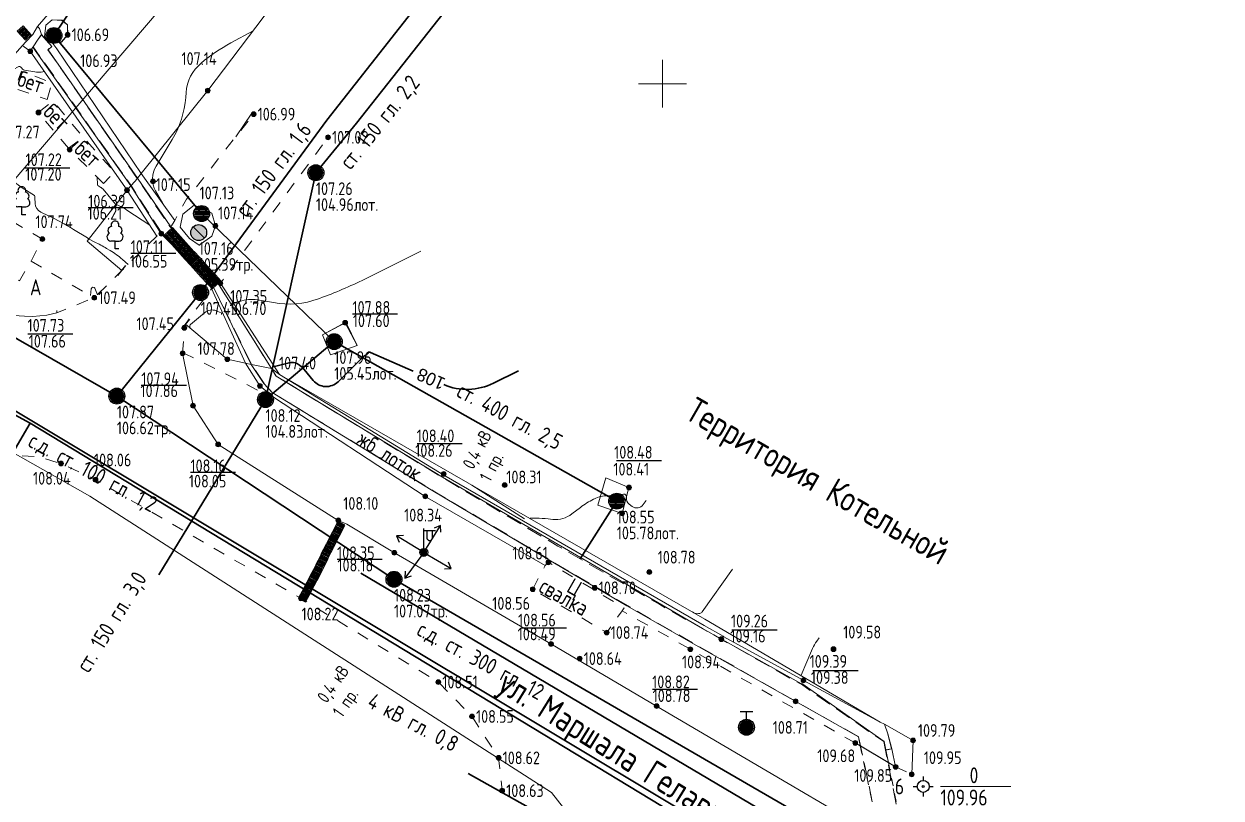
# Model space of a CAD drawing. Header units: metres. Extents: x 22515 to 24102, y 22346 to 22852.
# Drawn here: x 22676.5 to 22751.8, y 22655.1 to 22703.8 of the extents above; entities that cross this region are included whole.
import ezdxf

# ---------------------------------------------------------------- set-up
doc = ezdxf.new("R2010")
doc.units = ezdxf.units.M
for name, pattern in [('g5_01_5x1_5', [3, 1.5, -1.5]), ('g5_01x1', [2, 1, -1]), ('g5_02x1', [3, 2, -1])]:
    doc.linetypes.add(name, pattern=pattern)
for name, color, linetype in [('01_Геодезические пункты', 7, 'Continuous'), ('02_Сетка', 7, 'Continuous'), ('06_Инженерно-технические сооружения', 7, 'Continuous'), ('07_Объекты электропередачи', 7, 'Continuous'), ('10_Границы покрытий и угодий', 7, 'Continuous'), ('11_Гидрография', 7, 'Continuous'), ('13_Растительность', 7, 'Continuous'), ('14_Ограждения', 7, 'Continuous'), ('17_Топонимика', 7, 'Continuous'), ('19_Горизонтали', 7, 'Continuous'), ('30_Канализация', 7, 'Continuous'), ('31_Водопровод', 7, 'Continuous'), ('33_Газопровод', 7, 'Continuous'), ('35_Телефон', 7, 'Continuous'), ('38_Кабели высокого напряжения', 7, 'Continuous'), ('44_Крышки колодцев', 7, 'Continuous'), ('45_Номера колодцев', 7, 'Continuous'), ('61_Отметки высоты поверхности', 7, 'Continuous')]:
    doc.layers.add(name, color=color, linetype=linetype)
doc.styles.add('LIKE11', font='bm431.shx')
doc.styles.add('LIKE36', font='pragmai.shx')
doc.styles.add('Line_GUGK', font='', dxfattribs={"height": 1})
doc.styles.get("Standard").update_dxf_attribs({"font": 'GOST2304A.ttf', "height": 2})
doc.styles.get('Line_GUGK').set_extended_font_data('Bm431', italic=True)
doc.linetypes.add('g5_119_1', pattern='A,8,-2,[31,GUGK_2005.shx,S=0.2,R=0,X=0,Y=0],0.7,[31,GUGK_2005.shx,S=0.16,R=0,X=0,Y=0],6.6,[31,GUGK_2005.shx,S=0.16,R=180.000005,X=0,Y=0],0.7,[31,GUGK_2005.shx,S=0.2,R=180.000005,X=0,Y=0],-2', length=20)
doc.linetypes.add('g5_122_g', pattern='A,2,-2,3,-0.6,["Г",Line_GUGK,S=2,R=0,X=0,Y=-1],-2.8,3,-2,8,-2,8,-2,6', length=41.4)
doc.linetypes.add('g5_122_k', pattern='A,2,-2,3,-0.6,["К",Line_GUGK,S=2,R=0,X=0,Y=-1],-3,3,-2,8,-2,8,-2,6', length=41.6)
doc.linetypes.add('g5_122_kl', pattern='A,2,-2,3,-0.6,["Кл",Line_GUGK,S=2,R=0,X=0,Y=-1],-5,3,-2,8,-2,8,-2,6', length=43.6)
doc.linetypes.add('g5_122_v', pattern='A,2,-2,3,-0.6,["В",Line_GUGK,S=2,R=0,X=0,Y=-1],-2.8,3,-2,8,-2,8,-2,6', length=41.4)
doc.linetypes.add('g5_133_t', pattern='A,4,[27,GUGK_2005.shx,S=0.8,R=0,X=0,Y=0],4,-2', length=10)
doc.linetypes.add('g5_474_1a', pattern='A,2,-0.5,[28,GUGK_2005.shx,S=2,R=0,X=0,Y=0],-0.5,2', length=5)
doc.linetypes.add('g5_476_3', pattern='A,2.5,[30,GUGK_2005.shx,S=2,R=0,X=0,Y=0],5,[30,GUGK_2005.shx,S=2,R=180.000005,X=0,Y=0],2.5', length=10)

# ---------------------------------------------------------------- blocks, each defined once
blk = doc.blocks.new('g5_115_1')
at = {"color": 0, "flags": 128}
for points in [[(0, 0), (4, 0)], [(3.29, -0.5), (4, 0), (3.29, 0.5)]]:
    blk.add_lwpolyline(points, dxfattribs=at)
blk = doc.blocks.new('g5_128a')
h = blk.add_hatch(color=255)
h.paths.add_polyline_path([(-0.325, 0.425), (-0.675, 0.425), (-0.675, -0.425), (-0.325, -0.425)])
h.paths.add_polyline_path([(0.175, 0.425), (-0.175, 0.425), (-0.175, -0.425), (0.175, -0.425)])
h.paths.add_polyline_path([(0.675, 0.425), (0.325, 0.425), (0.325, -0.425), (0.675, -0.425)])
at = {"color": 0, "flags": 128}
blk.add_lwpolyline([(-0.75, -0.5), (0.75, -0.5), (0.75, 0.5), (-0.75, 0.5)], close=True, dxfattribs=at)
for points in [[(-0.25, -0.5), (-0.25, 0.5)], [(0.25, -0.5), (0.25, 0.5)]]:
    blk.add_lwpolyline(points, dxfattribs=at)
blk = doc.blocks.new('g5_304_4')
h = blk.add_hatch(color=255)
edge = h.paths.add_edge_path()
edge.add_arc((0, 0), 0.925, 0, 360)
at = {"color": 0}
for p, q in [((-0.8, 2), (0.8, 2)), ((0, 1), (0, 2))]:
    blk.add_line(p, q, dxfattribs=at)
blk.add_circle((0, 0), 1, dxfattribs=at)
blk = doc.blocks.new('g5_110_1c')
h = blk.add_hatch(color=255)
edge = h.paths.add_edge_path()
edge.add_arc((0, 0), 0.425, 0, 360)
edge = h.paths.add_edge_path(flags=16)
edge.add_arc((0, 0), 0.195, 0, 360)
h = blk.add_hatch(color=0)
edge = h.paths.add_edge_path()
edge.add_arc((0, 0), 0.12, 0, 360)
at = {"color": 0}
for p, q in [((0, 0.5), (0, 3)), ((0, 2.75), (1.5, 2.75))]:
    blk.add_line(p, q, dxfattribs=at)
at = {"color": 0, "flags": 128}
blk.add_lwpolyline([(0.4, 2.75), (0.4, 1.86, 1.040016), (1.1, 1.86), (1.1, 2.75)], format="xyb", dxfattribs=at)
at = {"color": 0}
for radius in [0.5, 0.12]:
    blk.add_circle((0, 0), radius, dxfattribs=at)
blk = doc.blocks.new('g5_117v')
h = blk.add_hatch(color=255)
h.paths.add_polyline_path([(-0.92, 0.07), (0.92, 0.07, 0.921954)])
h.paths.add_polyline_path([(0.92, -0.07), (-0.92, -0.07, 0.921954)])
at = {"color": 0}
blk.add_line((-1, 0), (1, 0), dxfattribs=at)
blk.add_circle((0, 0), 1, dxfattribs=at)
at = {"style": 'LIKE11', "flags": 8}
for tag, p in [('Номер', (0, 1.7)), ('Отметка кольца люка', (0, -2.8)), ('Отметка земли (возле него)', (0, -4.8)), ('Верх прокладки', (0, -6.8)), ('Низ прокладки', (0, -8.8))]:
    blk.add_attdef(tag, p, '', height=1.6, dxfattribs=at)
blk = doc.blocks.new('g5_117kl')
h = blk.add_hatch(color=255)
h.paths.add_polyline_path([(0.84, 0.4, 0.633652), (-0.84, 0.4)])
h.paths.add_polyline_path([(-0.89, 0.24, 0.067116), (-0.93, 0, 0.067116), (-0.89, -0.24), (0.89, -0.24, 0.067116), (0.93, 0, 0.067116), (0.89, 0.24)])
h.paths.add_polyline_path([(-0.84, -0.4, 0.633652), (0.84, -0.4)])
at = {"color": 0}
for p, q in [((-0.95, 0.32), (0.95, 0.32)), ((-0.95, -0.32), (0.95, -0.32))]:
    blk.add_line(p, q, dxfattribs=at)
blk.add_circle((0, 0), 1, dxfattribs=at)
at = {"style": 'LIKE11', "flags": 8}
for tag, p in [('Номер', (0, 1.7)), ('Отметка кольца люка', (0, -2.8)), ('Отметка земли (возле него)', (0, -4.8)), ('Верх прокладки', (0, -6.8)), ('Низ прокладки', (0, -8.8))]:
    blk.add_attdef(tag, p, '', height=1.6, dxfattribs=at)
blk = doc.blocks.new('g5_117kb')
h = blk.add_hatch(color=255)
h.paths.add_polyline_path([(0.07, 0.07), (0.92, 0.07, 0.367426), (0.07, 0.92)])
h.paths.add_polyline_path([(-0.08, 0.92, 0.367426), (-0.92, 0.07), (-0.08, 0.07)])
h.paths.add_polyline_path([(-0.08, -0.08), (-0.92, -0.08, 0.367426), (-0.08, -0.92)])
h.paths.add_polyline_path([(0.07, -0.92, 0.367426), (0.92, -0.08), (0.07, -0.08)])
at = {"color": 0, "flags": 128}
for points in [[(-1, 0), (1, 0)], [(0, 1), (0, -1)]]:
    blk.add_lwpolyline(points, dxfattribs=at)
at = {"color": 0}
blk.add_circle((0, 0), 1, dxfattribs=at)
at = {"style": 'LIKE11', "flags": 8}
for tag, p in [('Номер', (0, 1.7)), ('Отметка кольца люка', (0, -2.8)), ('Отметка земли (возле него)', (0, -4.8)), ('Верх прокладки', (0, -6.8)), ('Низ прокладки', (0, -8.8))]:
    blk.add_attdef(tag, p, '', height=1.6, dxfattribs=at)
blk = doc.blocks.new('g5_117')
h = blk.add_hatch(color=255)
h.paths.add_polyline_path([(-0.6, 0.7), (0.7, -0.6, 0.177899), (0.93, 0, 0.639215)])
h.paths.add_polyline_path([(-0.7, 0.6, 0.177899), (-0.93, 0, 0.639215), (0.6, -0.7)])
at = {"color": 0, "flags": 128}
blk.add_lwpolyline([(0.71, -0.71), (-0.71, 0.71)], dxfattribs=at)
at = {"color": 0}
blk.add_circle((0, 0), 1, dxfattribs=at)
at = {"style": 'LIKE11', "flags": 8}
for tag, p, height in [('Номер', (0, 1.7), 1.6), ('Текст', (1.78, -0.8), 2), ('Отметка кольца люка', (0, -2.8), 1.6), ('Отметка земли (возле него)', (0, -4.8), 1.6), ('Верх прокладки', (0, -6.8), 1.6), ('Низ прокладки', (0, -8.8), 1.6)]:
    blk.add_attdef(tag, p, '', height=height, dxfattribs=at)
blk = doc.blocks.new('g5_388_1')
at = {"color": 0, "flags": 128}
blk.add_lwpolyline([(0, 0.99), (0.51, 0.99, 0.798042), (0.73, 1.95, 0.636328), (0.46, 2.81, 0.533064), (0, 3.5, 0.533064), (-0.46, 2.81, 0.636328), (-0.73, 1.95, 0.798042), (-0.51, 0.99)], format="xyb", dxfattribs=at)
for points in [[(0, 0.99), (-0.51, 0.99)], [(0.5, 0), (0, 0), (0, 0.99)]]:
    blk.add_lwpolyline(points, dxfattribs=at)
at = {"style": 'LIKE11', "flags": 8}
for tag, p in [('Описание', (-14.19, 0.84)), ('Метрические данные', (1.49, 0.46))]:
    blk.add_attdef(tag, p, '', height=2, dxfattribs=at)
blk = doc.blocks.new('g5_005_1')
h = blk.add_hatch(color=255)
edge = h.paths.add_edge_path()
edge.add_arc((0, 0), 0.675, 0, 360.0002)
edge = h.paths.add_edge_path(flags=16)
edge.add_arc((0, 0), 0.2, 0, 360.0002)
at = {"color": 0}
for p, q in [((-1.25, 0), (-0.75, 0)), ((0, 1.25), (0, 0.75)), ((0.75, 0), (1.25, 0)), ((0, -0.75), (0, -1.25))]:
    blk.add_line(p, q, dxfattribs=at)
for radius in [0.75, 0.125]:
    blk.add_circle((0, 0), radius, dxfattribs=at)
at = {"lineweight": 20, "style": 'LIKE36', "flags": 8}
for tag, p in [('Номер пункта', (-20.11, -1)), ('Отметка центра и земли', (2.18, -1))]:
    blk.add_attdef(tag, p, '', height=2, dxfattribs=at)
blk = doc.blocks.new('g5_475_5')
at = {"color": 0, "flags": 128}
blk.add_lwpolyline([(0, -0.8), (0, 0.8)], dxfattribs=at)
blk = doc.blocks.new('g5_118')
h = blk.add_hatch(color=255)
edge = h.paths.add_edge_path()
edge.add_arc((0, 0), 0.925, 0, 360)
at = {"color": 0}
blk.add_circle((0, 0), 1, dxfattribs=at)
at = {"style": 'LIKE11', "flags": 8}
for tag, p in [('Номер', (0, 1.7)), ('Отметка кольца люка', (0, -2.8)), ('Отметка земли (возле него)', (0, -4.8)), ('Верх прокладки', (0, -6.8)), ('Низ прокладки', (0, -8.8))]:
    blk.add_attdef(tag, p, '', height=1.6, dxfattribs=at)
blk = doc.blocks.new('g5_012')
at = {"color": 92, "linetype": 'ByBlock', "lineweight": -2}
for p, q in [((0, -3), (0, 3)), ((-3, 0), (3, 0))]:
    blk.add_line(p, q, dxfattribs=at)
blk = doc.blocks.new('g5_330')
at = {"linetype": 'ByBlock'}
blk.add_hatch(color=0, dxfattribs=at).paths.add_polyline_path([(-0.3, 0, 1), (0.3, 0, 1)])
at = {"color": 0, "linetype": 'ByBlock', "lineweight": -2}
blk.add_circle((0, 0), 0.3, dxfattribs=at)
at = {"color": 0, "linetype": 'ByBlock', "lineweight": 15, "flags": 12}
for tag, p in [('number', (-7.62, -0.8)), ('z', (0.5, -0.8))]:
    blk.add_attdef(tag, p, '', height=1.6, dxfattribs=at)

msp = doc.modelspace()

# ---------------------------------------------------------------- linework, layer by layer
at = {"layer": '01_Геодезические пункты', "color": 7, "lineweight": 20, "ltscale": 0.5, "flags": 128}
msp.add_lwpolyline([(22738.597, 22655.831), (22734.174, 22655.831)], dxfattribs=at)
at = {"layer": '06_Инженерно-технические сооружения', "color": 7, "linetype": 'Continuous', "lineweight": 20, "ltscale": 0.5, "flags": 128}
for points in [[(22678.206, 22702.602), (22678.295, 22702.604), (22678.908, 22702.619), (22679.295, 22703.073), (22679.277, 22703.704), (22678.937, 22703.996), (22678.325, 22704.02), (22677.909, 22703.682), (22677.831, 22702.953), (22678.206, 22702.602)], [(22676.458, 22702.398), (22676.559, 22702.308), (22676.937, 22702.037), (22677.097, 22702.297), (22677.12, 22702.326), (22677.428, 22702.792), (22677.64, 22703.094), (22677.517, 22703.475), (22677.39, 22703.603)], [(22678.075, 22702.136), (22678.286, 22702.345), (22677.64, 22703.094)], [(22685.176, 22690.572), (22683.267, 22693.583), (22678.573, 22700.227), (22677.097, 22702.297)], [(22678.075, 22702.136), (22683.68, 22694.055), (22685.783, 22690.992)], [(22678.295, 22702.604), (22678.605, 22702.188), (22683.919, 22694.363), (22686.022, 22691.405)], [(22676.937, 22702.037), (22682.242, 22694.441), (22683.023, 22693.305), (22683.036, 22693.287), (22684.902, 22690.414)], [(22686.372, 22690.976), (22686.537, 22691.801), (22687.241, 22692.359), (22688.35, 22691.871), (22688.583, 22691.066), (22688.358, 22690.419), (22687.568, 22689.852), (22686.943, 22690.263), (22686.372, 22690.976)], [(22688.76, 22687.433), (22688.582, 22687.674), (22685.783, 22690.992)], [(22688.439, 22687.25), (22688.351, 22687.333), (22685.176, 22690.572)], [(22709.313, 22669.723), (22701.776, 22674.061), (22692.23, 22680.286), (22691.376, 22681.003), (22690.464, 22682.438), (22688.333, 22687.117)], [(22688.439, 22687.25), (22690.82, 22682.353), (22691.627, 22681.152), (22692.144, 22680.581), (22702.14, 22674.471), (22709.551, 22670.065), (22714.458, 22667.18), (22718.647, 22664.789), (22729.014, 22658.948), (22729.129, 22658.38)], [(22730.378, 22659.876), (22730.641, 22659.751), (22730.85, 22659.141), (22731.091, 22658.196), (22730.735, 22658.13), (22730.619, 22658.66), (22725.451, 22662.289), (22725.429, 22662.287), (22720.445, 22665.064), (22720.399, 22665.092), (22719.207, 22665.765), (22702.855, 22675.258), (22692.397, 22681.625), (22692.107, 22682.088), (22688.76, 22687.433), (22688.898, 22687.454)], [(22730.641, 22659.751), (22730.378, 22659.876), (22725.594, 22662.466), (22725.581, 22662.478), (22720.547, 22665.223), (22720.504, 22665.265), (22719.317, 22665.943), (22702.937, 22675.388), (22692.619, 22681.72), (22688.898, 22687.454)], [(22695.324, 22684.222), (22696.783, 22685.019), (22697.5, 22683.549)], [(22712.634, 22673.514), (22714.151, 22672.99), (22714.584, 22674.619), (22713.12, 22675.218), (22712.634, 22673.514)], [(22731.1, 22658.184), (22730.869, 22659.138), (22730.641, 22659.751)], [(22731.348, 22657.059), (22730.895, 22657.338), (22730.857, 22657.358), (22729.146, 22658.371), (22729.129, 22658.38), (22728.808, 22658.562)], [(22731.348, 22657.059), (22731.1, 22658.184), (22730.738, 22658.112), (22730.895, 22657.338)]]:
    msp.add_lwpolyline(points, dxfattribs=at)
at = {"layer": '06_Инженерно-технические сооружения', "color": 7, "linetype": 'g5_01x1', "lineweight": 20, "ltscale": 0.5, "flags": 128}
for points in [[(22729.129, 22658.38), (22732.315, 22643.135)], [(22730.895, 22657.338), (22733.945, 22642.064)]]:
    msp.add_lwpolyline(points, dxfattribs=at)
at = {"layer": '10_Границы покрытий и угодий', "color": 7, "linetype": 'Continuous', "lineweight": 20, "ltscale": 0.5, "flags": 128}
for points in [[(22678.614, 22685.596), (22677.982, 22685.443), (22677.103, 22685.371), (22676.583, 22685.395), (22675.575, 22685.441), (22674.511, 22685.611), (22673.565, 22685.912), (22671.944, 22686.798), (22670.045, 22688.76), (22669.234, 22690.69), (22669.14, 22692.776), (22669.252, 22693.405), (22670.422, 22695.568), (22671.025, 22696.325), (22676.458, 22702.398), (22676.665, 22702.624), (22677.095, 22703.081), (22677.39, 22703.603), (22680.415, 22707.112), (22686.13, 22713.487), (22693.9, 22722.344)], [(22751.597, 22640.13), (22736.369, 22649.105), (22735.865, 22649.394), (22716.324, 22660.877), (22709.679, 22664.787), (22699.831, 22670.519), (22696.845, 22672.314), (22696.309, 22672.553), (22688.753, 22677.325), (22687.172, 22679.759), (22686.517, 22683.055)], [(22728.808, 22658.562), (22731.348, 22657.059)]]:
    msp.add_lwpolyline(points, dxfattribs=at)
at = {"layer": '10_Границы покрытий и угодий', "color": 7, "linetype": 'g5_01_5x1_5', "lineweight": 20, "ltscale": 0.5, "flags": 128}
for points in [[(22678.009, 22699.01), (22678.313, 22700.055), (22676.382, 22700.786), (22675.979, 22699.69), (22678.009, 22699.01)], [(22679.338, 22695.942), (22680.276, 22696.621), (22678.376, 22698.912), (22677.459, 22698.19), (22679.338, 22695.942)], [(22685.783, 22690.992), (22686.022, 22691.405), (22686.771, 22692.745), (22690.984, 22698.085)], [(22681.553, 22693.728), (22679.413, 22695.855), (22680.276, 22696.621), (22682.242, 22694.441), (22681.553, 22693.728)], [(22688.582, 22687.674), (22688.76, 22687.433), (22688.898, 22687.454), (22695.664, 22696.628)], [(22676.987, 22688.844), (22677.703, 22690.233), (22672.532, 22693.248), (22671.874, 22692.093), (22671.04, 22690.665), (22676.257, 22687.61), (22676.987, 22688.844)], [(22678.606, 22685.739), (22678.614, 22685.596), (22680.964, 22686.542), (22682.699, 22688.258), (22684.902, 22690.414), (22685.176, 22690.572)], [(22676.987, 22688.844), (22680.964, 22686.542)], [(22686.517, 22683.055), (22686.627, 22684.654), (22686.699, 22684.892), (22688.333, 22687.117), (22688.351, 22687.333)], [(22686.517, 22683.055), (22686.688, 22683.03), (22691.347, 22680.684), (22692.23, 22680.286)], [(22670.488, 22676.184), (22671.534, 22676.486), (22674.23, 22676.742), (22677.45, 22676.55), (22678.876, 22676.125), (22681.04, 22675.11), (22693.954, 22667.654), (22702.596, 22662.387), (22704.715, 22660.227), (22706.389, 22657.626), (22706.612, 22655.564)], [(22708.533, 22668.223), (22709.313, 22669.723), (22709.517, 22669.917), (22714.286, 22667.045), (22714.148, 22666.872), (22713.183, 22665.501), (22708.533, 22668.223)], [(22728.808, 22658.562), (22718.444, 22664.453), (22714.148, 22666.872)], [(22731.348, 22657.059), (22732.364, 22656.591)]]:
    msp.add_lwpolyline(points, dxfattribs=at)
at = {"layer": '11_Гидрография', "color": 92, "linetype": 'g5_02x1', "lineweight": 20, "ltscale": 0.5, "flags": 128}
for points in [[(22677.428, 22702.792), (22677.652, 22703.063), (22678.274, 22702.349), (22678.055, 22702.133), (22683.666, 22694.05), (22683.672, 22694.045), (22685.733, 22690.996)], [(22685.203, 22690.594), (22683.276, 22693.594), (22683.257, 22693.615), (22677.12, 22702.326)], [(22685.733, 22690.996), (22688.748, 22687.44), (22692.099, 22682.09), (22692.393, 22681.621), (22702.662, 22675.365), (22710.115, 22670.935), (22716.517, 22667.256), (22720.389, 22665.087), (22725.509, 22662.186), (22730.597, 22658.645)], [(22729.025, 22658.954), (22725.06, 22661.179), (22720.095, 22664.003), (22715.864, 22666.392), (22709.616, 22670.054), (22702.269, 22674.417), (22692.143, 22680.595), (22691.636, 22681.155), (22690.855, 22682.344), (22688.446, 22687.252), (22685.203, 22690.594)], [(22732.334, 22643.116), (22729.146, 22658.371), (22729.025, 22658.954)], [(22730.597, 22658.645), (22730.857, 22657.358), (22733.942, 22642.065)]]:
    msp.add_lwpolyline(points, dxfattribs=at)
at = {"layer": '14_Ограждения', "color": 7, "linetype": 'g5_476_3', "lineweight": 20, "ltscale": 0.5, "flags": 128}
msp.add_lwpolyline([(22746.208, 22772.435), (22736.879, 22762.586), (22730.267, 22755.673), (22728.619, 22753.412), (22726.92, 22751.31), (22717.328, 22738.558), (22716.316, 22736.936), (22709.797, 22728.547), (22708.8, 22727.052), (22702.447, 22718.529), (22695.197, 22708.93), (22688.099, 22699.567), (22683.919, 22694.363), (22683.68, 22694.055), (22683.672, 22694.045), (22683.276, 22693.594), (22683.267, 22693.583), (22683.023, 22693.305), (22680.508, 22690.102), (22682.699, 22688.258)], dxfattribs=at)
at = {"layer": '14_Ограждения', "color": 7, "linetype": 'g5_474_1a', "lineweight": 20, "ltscale": 0.5, "flags": 128}
msp.add_lwpolyline([(22686.699, 22684.892), (22689.326, 22682.681), (22690.464, 22682.438), (22690.82, 22682.353), (22690.855, 22682.344), (22692.099, 22682.09), (22692.107, 22682.088), (22692.619, 22681.72), (22719.352, 22666.351), (22730.378, 22659.876), (22730.641, 22659.751), (22732.449, 22658.72), (22732.364, 22656.591)], dxfattribs=at)
at = {"layer": '19_Горизонтали', "color": 32, "linetype": 'Continuous', "lineweight": 20, "ltscale": 0.5, "flags": 128}
for points, elevation in [([(22690.946, 22703.323), (22689.547, 22702.559, 0.048741), (22687.686, 22701.292), (22687.686, 22701.292, 0.203244), (22686.734, 22699.44), (22686.712, 22699.139, -0.118601), (22685.863, 22696.485), (22684.85, 22694.818, 0.270912), (22684.824, 22693.255), (22685.267, 22692.466)], 107), ([(22677.826, 22700.757), (22677.628, 22700.731, -0.073222), (22677.235, 22700.737), (22676.581, 22700.843, -0.16387), (22676.454, 22700.909), (22676.454, 22700.909, -0.032062), (22676.358, 22701.025), (22676.348, 22701.038, 0.369212), (22676.212, 22701.07), (22674.743, 22700.313)], 107), ([(22671.312, 22695.804), (22672.774, 22695.596, -0.145087), (22675.14, 22694.51), (22675.685, 22694.035, 0.039208), (22676.7, 22693.279), (22677.202, 22692.964, -0.325213), (22677.227, 22692.901), (22677.227, 22692.901, 0.076674), (22677.219, 22692.818), (22677.239, 22692.475, 0.273619), (22677.609, 22691.924), (22678.077, 22691.701, -0.025449), (22679.664, 22690.843), (22680.53, 22690.316, -0.083165), (22680.588, 22690.266), (22680.588, 22690.266, 0.105779), (22680.648, 22690.219), (22680.994, 22690.049, -0.018978), (22681.739, 22689.647), (22681.968, 22689.512, -0.048462), (22682.733, 22688.955), (22683.088, 22688.639)], 107.5), ([(22684.456, 22691.101), (22683.021, 22692.056, 0.032077), (22682.579, 22692.31), (22682.369, 22692.415, 0.247515), (22682.333, 22692.414), (22682.333, 22692.414, -0.362139), (22682.302, 22692.419), (22681.521, 22693.361, 0.083164), (22681.393, 22693.472), (22681.387, 22693.475, 0.025464), (22681.248, 22693.55), (22681.248, 22693.55, -0.273634), (22681.172, 22693.663), (22681.145, 22694.133)], 107), ([(22689.696, 22686.224), (22690.248, 22686.36, -0.105519), (22691.361, 22686.396), (22692.24, 22686.237, 0.132483), (22695.053, 22686.476), (22695.134, 22686.506, 0.028128), (22697.976, 22687.722), (22701.499, 22689.471)], 107.5), ([(22681.16, 22686.736), (22680.998, 22687.137, 0.768144), (22680.778, 22687.11), (22680.719, 22686.684)], 107.5), ([(22687.022, 22684.619), (22686.982, 22684.711, -0.333113), (22687.017, 22684.866), (22687.889, 22685.605, -0.278389), (22688.634, 22685.725), (22689.042, 22685.56)], 107.5), ([(22715.655, 22673.81), (22715.468, 22673.546, -0.194088), (22715.151, 22673.341), (22715.151, 22673.341, -0.213119), (22714.788, 22673.427), (22714.587, 22673.58, -0.286156), (22714.433, 22673.988), (22714.433, 22673.988, 0.525864), (22714.23, 22674.196), (22714.074, 22674.169, -0.041836), (22713.252, 22674.098), (22713.233, 22674.098, 0.112725), (22712.41, 22673.907), (22712.358, 22673.882, 0.051488), (22711.528, 22673.367), (22710.997, 22672.957, -0.193099), (22709.797, 22672.617), (22709.506, 22672.648, 0.028252), (22708.747, 22672.685), (22708.367, 22672.682)], 108.5), ([(22718.575, 22666.797), (22718.666, 22666.739, 0.147919), (22718.852, 22666.686), (22718.858, 22666.687, 0.042894), (22719.046, 22666.706), (22719.046, 22666.706, 0.194084), (22719.194, 22666.801), (22721.097, 22669.492)], 109), ([(22725.414, 22662.813), (22726.128, 22664.496, -0.053642), (22726.385, 22664.957), (22726.538, 22665.174)], 109.5)]:
    msp.add_lwpolyline(points, format="xyb", dxfattribs=dict(at, elevation=elevation))
for points, elevation in [([(22690.873, 22698.151), (22689.866, 22696.668)], 107), ([(22680.615, 22690.238), (22680.613, 22690.236)], 107.5), ([(22680.803, 22686.477), (22680.845, 22686.502)], 107.5), ([(22704.709, 22674.769), (22708.023, 22672.644)], 108.5), ([(22709.683, 22664.809), (22709.831, 22664.709)], 108.5)]:
    msp.add_lwpolyline(points, dxfattribs=dict(at, elevation=elevation))
at = {"layer": '19_Горизонтали', "color": 32, "linetype": 'Continuous', "lineweight": 30, "ltscale": 0.5, "elevation": 108, "flags": 128}
for points in [[(22701.008, 22681.933), (22698.335, 22683.113, 0.388533), (22698.176, 22683.06), (22698.162, 22683.035, -0.18986), (22698.039, 22682.934), (22698.039, 22682.934, 0.116176), (22697.897, 22682.847), (22696.299, 22681.27, -0.4411), (22694.728, 22681.352), (22694.168, 22682.034, 0.094081), (22693.741, 22682.391), (22693.741, 22682.391, 0.189676), (22693.218, 22682.461), (22692.287, 22682.231)], [(22707.628, 22681.954), (22706.058, 22681.175, -0.218934), (22702.936, 22681.082, -0.218934)]]:
    msp.add_lwpolyline(points, format="xyb", dxfattribs=at)
at = {"layer": '30_Канализация', "color": 42, "linetype": 'g5_122_kl', "lineweight": 30, "ltscale": 0.5, "flags": 128}
msp.add_lwpolyline([(22680.369, 22705.945), (22678.432, 22703.028), (22687.713, 22691.835), (22696.051, 22683.786), (22713.816, 22673.761), (22711.518, 22670.128)], dxfattribs=at)
at = {"layer": '30_Канализация', "color": 12, "linetype": 'g5_122_k', "lineweight": 30, "ltscale": 0.5, "flags": 128}
for points in [[(22697.45, 22697.517), (22704.227, 22706.108)], [(22691.729, 22680.143), (22694.899, 22694.401), (22697.45, 22697.517)], [(22685.017, 22669.138), (22691.729, 22680.143), (22696.051, 22683.786)], [(22704.476, 22656.638), (22708.238, 22654.534), (22728.867, 22642.165), (22745.71, 22632.483)]]:
    msp.add_lwpolyline(points, dxfattribs=at)
at = {"layer": '30_Канализация', "color": 7, "linetype": 'Continuous', "lineweight": 20, "ltscale": 0.5, "flags": 128}
for points in [[(22678.93, 22703.981), (22679.275, 22703.703), (22679.288, 22703.072), (22678.902, 22702.63), (22678.211, 22702.609), (22677.842, 22702.953), (22677.915, 22703.676), (22678.325, 22704.014), (22678.93, 22703.981)], [(22695.324, 22684.222), (22696.738, 22684.975), (22697.5, 22683.549), (22695.821, 22682.967), (22695.324, 22684.222)]]:
    msp.add_lwpolyline(points, dxfattribs=at)
at = {"layer": '31_Водопровод', "color": 94, "linetype": 'g5_122_v', "lineweight": 30, "ltscale": 0.5, "flags": 128}
for points in [[(22682.384, 22680.364), (22687.649, 22686.872), (22695.596, 22697.71), (22703.713, 22708.053)], [(22654.597, 22696.303), (22682.384, 22680.364), (22699.807, 22668.848), (22751.81, 22638.726)], [(22697.727, 22669.241), (22751.17, 22637.618)]]:
    msp.add_lwpolyline(points, dxfattribs=at)
at = {"layer": '33_Газопровод', "color": 132, "linetype": 'g5_122_g', "lineweight": 30, "ltscale": 0.5, "flags": 128}
for points in [[(22655.875, 22691.487), (22750.574, 22634.719)], [(22657.452, 22687.524), (22669.726, 22682.58), (22676.929, 22678.659), (22750.233, 22634.251)], [(22673.349, 22672.565), (22676.929, 22678.659)]]:
    msp.add_lwpolyline(points, dxfattribs=at)
at = {"layer": '35_Телефон', "color": 6, "linetype": 'g5_133_t', "lineweight": 20, "ltscale": 0.5, "flags": 128}
msp.add_lwpolyline([(22663.997, 22680.033), (22693.609, 22714.653), (22707.678, 22727.773), (22729.095, 22754.848), (22746.215, 22776.982)], dxfattribs=at)
at = {"layer": '38_Кабели высокого напряжения', "color": 1, "linetype": 'g5_119_1', "lineweight": 20, "ltscale": 0.5, "flags": 128}
msp.add_lwpolyline([(22659.497, 22686.086), (22680.679, 22674.067), (22709.702, 22655.443), (22712.813, 22651.48), (22714.991, 22645.451)], dxfattribs=at)
at = {"layer": '61_Отметки высоты поверхности', "flags": 128}
for points in [[(22676.601, 22694.706), (22679.434, 22694.706)], [(22680.584, 22692.217), (22683.417, 22692.217)], [(22683.255, 22689.357), (22686.088, 22689.357)], [(22697.196, 22685.536), (22700.029, 22685.536)], [(22676.777, 22684.27), (22679.61, 22684.27)], [(22683.92, 22681.051), (22686.753, 22681.051)], [(22701.272, 22677.38), (22704.105, 22677.38)], [(22713.789, 22676.316), (22716.622, 22676.316)], [(22687.013, 22675.583), (22689.846, 22675.583)], [(22696.227, 22670.112), (22699.06, 22670.112)], [(22707.818, 22665.797), (22710.651, 22665.797)], [(22721.06, 22665.677), (22723.893, 22665.677)], [(22726.151, 22663.111), (22728.984, 22663.111)], [(22716.058, 22661.935), (22718.891, 22661.935)]]:
    msp.add_lwpolyline(points, dxfattribs=at)

# ---------------------------------------------------------------- block references
at = {"layer": '01_Геодезические пункты', "color": 7, "linetype": 'Continuous', "lineweight": 20, "xscale": 0.5, "yscale": 0.5, "zscale": 0.5}
msp.add_blockref('g5_005_1', (22733.086, 22655.831, 109.961), dxfattribs=at)
at = {"layer": '02_Сетка', "color": 92, "linetype": 'Continuous', "lineweight": 15, "ltscale": 0.5, "xscale": 0.5, "yscale": 0.5}
msp.add_blockref('g5_012', (22716.69, 22700), dxfattribs=at)
at = {"layer": '07_Объекты электропередачи', "color": 7, "linetype": 'Continuous', "lineweight": 20, "xscale": 0.5, "yscale": 0.5, "zscale": 0.5}
msp.add_blockref('g5_110_1c', (22701.679, 22670.541, 108.34), dxfattribs=at)
for p, rotation in [((22701.679, 22670.541, 108.34), 58.05034466163948), ((22701.679, 22670.541), 148.9621091184227), ((22701.679, 22670.541, 108.34), 233.8261713670773), ((22701.679, 22670.541), 329.8230867930158)]:
    msp.add_blockref('g5_115_1', p, dxfattribs=dict(at, rotation=rotation))
at = {"layer": '13_Растительность', "color": 92, "linetype": 'Continuous', "lineweight": 20, "xscale": 0.5, "yscale": 0.5, "zscale": 0.5}
for p in [(22676.416, 22691.767, 107.608), (22682.269, 22689.615, 107.468)]:
    msp.add_blockref('g5_388_1', p, dxfattribs=at)
at = {"layer": '14_Ограждения', "color": 7, "linetype": 'Continuous', "lineweight": 20}
for p, xscale, yscale, zscale, rotation in [((22682.699, 22688.258, 107.594), 0.4999999999999999, 0.4999999999999999, 0.4999999999999999, 319.9169082699094), ((22686.699, 22684.892, 107.46), 0.5, 0.5, 0.5, 139.9169032609531)]:
    msp.add_blockref('g5_475_5', p, dxfattribs=dict(at, xscale=xscale, yscale=yscale, zscale=zscale, rotation=rotation))
at = {"layer": '31_Водопровод', "color": 7, "linetype": 'Continuous', "lineweight": 20, "xscale": 0.5, "yscale": 0.5, "zscale": 0.5}
msp.add_blockref('g5_304_4', (22721.97, 22659.547, 109.157), dxfattribs=at)
at = {"layer": '44_Крышки колодцев', "color": 7, "linetype": 'Continuous', "lineweight": 20}
for p, xscale, yscale, zscale, rotation in [((22676.561, 22703.184, 106.658), 0.4999999999999999, 0.4999999999999999, 0.4999999999999999, 312.5976502345671), ((22685.777, 22690.517, 106.658), 0.5, 0.5, 0.5, 42.20401891926476), ((22686.116, 22690.142, 106.658), 0.5, 0.5, 0.5, 42.20388914567053), ((22686.451, 22689.771, 106.658), 0.5, 0.5, 0.5, 42.20388914567053), ((22686.787, 22689.393, 106.658), 0.5, 0.5, 0.5, 42.20388914567053), ((22687.129, 22689.022, 106.658), 0.5, 0.5, 0.5, 42.20388914567053), ((22687.466, 22688.65, 106.658), 0.5, 0.5, 0.5, 42.20388914567053), ((22687.805, 22688.281, 106.658), 0.5, 0.5, 0.5, 42.20388914567053), ((22688.141, 22687.909, 106.658), 0.5, 0.5, 0.5, 42.20388914567053), ((22688.48, 22687.54, 106.658), 0.5, 0.5, 0.5, 42.20388914567053), ((22696.33, 22672.038, 106.658), 0.5, 0.5, 0.5, 62.60118359240309), ((22695.973, 22671.338, 106.658), 0.5, 0.5, 0.5, 62.60118359240309), ((22695.609, 22670.631, 106.658), 0.5, 0.5, 0.5, 62.60118359240309), ((22695.276, 22669.943, 106.658), 0.5, 0.5, 0.5, 62.60118359240309), ((22694.558, 22668.547, 106.658), 0.5, 0.5, 0.5, 62.60118359240309), ((22694.922, 22669.235, 106.658), 0.5, 0.5, 0.5, 62.60118359240309), ((22694.206, 22667.873, 106.658), 0.5, 0.5, 0.5, 62.60118359240309)]:
    msp.add_blockref('g5_128a', p, dxfattribs=dict(at, xscale=xscale, yscale=yscale, zscale=zscale, rotation=rotation))
at = {"layer": '44_Крышки колодцев', "color": 7, "linetype": 'Continuous', "lineweight": 20, "xscale": 0.5, "yscale": 0.5, "zscale": 0.5}
for name, p in [('g5_117kb', (22678.432, 22703.028, 106.931)), ('g5_117kb', (22694.899, 22694.401, 107.26)), ('g5_117kl', (22687.713, 22691.835, 107.132)), ('g5_117', (22687.53, 22690.64, 107.161)), ('g5_118', (22687.649, 22686.872, 107.45)), ('g5_117kb', (22696.051, 22683.786, 107.956)), ('g5_117v', (22682.384, 22680.364, 107.87)), ('g5_117kb', (22691.729, 22680.143, 108.12)), ('g5_117kl', (22713.816, 22673.761, 108.548)), ('g5_117v', (22699.807, 22668.848, 108.228))]:
    msp.add_blockref(name, p, dxfattribs=at)
at = {"layer": '61_Отметки высоты поверхности', "color": 7, "linetype": 'Continuous', "lineweight": 20, "xscale": 0.5, "yscale": 0.5, "zscale": 0.5}
for p in [(22679.288, 22703.072, 106.908), (22676.937, 22702.037, 106.69), (22688.099, 22699.567, 107.136), (22677.459, 22698.19, 107.269), (22690.984, 22698.085, 106.987), (22695.664, 22696.628, 107.024), (22679.413, 22695.855, 107.204), (22684.655, 22693.854, 107.146), (22683.023, 22693.305, 106.792), (22688.583, 22691.066, 107.173), (22677.703, 22690.233, 107.745), (22685.176, 22690.572, 107.106), (22688.582, 22687.674, 107.158), (22688.898, 22687.454, 107.346), (22680.964, 22686.542, 107.488), (22686.627, 22684.654, 107.447), (22696.738, 22684.975, 107.878), (22686.517, 22683.055, 107.615), (22689.326, 22682.681, 107.785), (22691.376, 22681.003, 107.851), (22687.172, 22679.759, 107.865), (22688.753, 22677.325, 108.047), (22678.876, 22676.125, 108.036), (22681.04, 22675.11, 108.063), (22702.938, 22675.468, 108.263), (22706.765, 22674.771, 108.306), (22714.584, 22674.619, 108.476), (22701.776, 22674.061, 108.343), (22714.151, 22672.99, 108.579), (22696.309, 22672.553, 108.1), (22699.831, 22670.519, 108.184), (22709.517, 22669.917, 108.607), (22715.864, 22669.301, 108.783), (22708.533, 22668.223, 108.564), (22712.434, 22668.313, 108.699), (22693.954, 22667.654, 108.221), (22713.183, 22665.501, 108.737), (22720.389, 22665.087, 108.465), (22709.679, 22664.787, 108.487), (22718.444, 22664.453, 108.945), (22727.442, 22664.457, 109.583), (22711.488, 22663.863, 108.641), (22702.596, 22662.387, 108.512), (22725.552, 22662.495, 109.375), (22716.324, 22660.877, 108.776), (22725.06, 22661.179, 108.713), (22704.715, 22660.227, 108.551), (22728.808, 22658.562, 109.684), (22732.449, 22658.72, 109.991), (22706.389, 22657.626, 108.621), (22731.348, 22657.059, 109.85), (22732.364, 22656.591, 109.949), (22706.612, 22655.564, 108.632)]:
    msp.add_blockref('g5_330', p, dxfattribs=at)

# ---------------------------------------------------------------- texts
at = {"layer": '01_Геодезические пункты', "color": 7, "linetype": 'Continuous', "lineweight": 20, "ltscale": 0.5}
for s, p in [('0', (22735.998, 22656.031)), ('6', (22731.299, 22655.331)), ('109.96', (22734.167, 22654.631))]:
    msp.add_text(s, height=1, dxfattribs=at).set_placement(p)
at = {"layer": '07_Объекты электропередачи', "color": 7, "linetype": 'Continuous', "lineweight": 15}
for s, rotation, p in [('0,4 кВ', 61.70295, (22704.781, 22675.695)), ('1 пр.', 61.70295, (22705.852, 22674.908)), ('0,4 кВ', 55.00766, (22695.573, 22661.006)), ('1 пр.', 55.00766, (22696.546, 22660.1))]:
    msp.add_text(s, height=0.8, rotation=rotation, dxfattribs=at).set_placement(p)
at = {"layer": '10_Границы покрытий и угодий', "color": 7, "linetype": 'Continuous', "lineweight": 15}
for s, rotation, p in [('бет', 341.48165, (22676.054, 22699.895)), ('бет', 314.83924, (22677.676, 22698.135)), ('бет', 317.62147, (22679.617, 22695.772)), ('свалка', 330.62522, (22708.837, 22668.106)), ('Ц', 330.20812, (22710.594, 22668.106))]:
    msp.add_text(s, height=1, rotation=rotation, dxfattribs=at).set_placement(p)
msp.add_text('А', height=1, dxfattribs=at).set_placement((22676.92, 22686.702))
at = {"layer": '11_Гидрография', "color": 7, "linetype": 'Continuous', "lineweight": 15}
msp.add_text('жб лоток', height=1, rotation=327.19251, dxfattribs=at).set_placement((22697.39, 22677.394))
at = {"layer": '17_Топонимика', "color": 7, "linetype": 'Continuous', "lineweight": 15}
for s, rotation, p in [('Территория Котельной', 330.05608, (22718.022, 22678.983)), ('ул. Маршала Гелавани', 328.19023, (22706.235, 22661.863))]:
    msp.add_text(s, height=1.6, rotation=rotation, dxfattribs=at).set_placement(p)
at = {"layer": '19_Горизонтали', "color": 32, "linetype": 'Continuous', "lineweight": 15, "style": 'LIKE36'}
msp.add_text('108', height=0.8, rotation=156.17592, dxfattribs=at).set_placement((22703.108, 22681.443))
at = {"layer": '30_Канализация', "color": 12, "linetype": 'Continuous', "lineweight": 15}
for s, rotation, p in [('ст. 150 гл. 2,2', 51.12851, (22697.082, 22694.533)), ('ст. 150 гл. 3,0', 58.38486, (22680.613, 22662.91))]:
    msp.add_text(s, height=1, rotation=rotation, dxfattribs=at).set_placement(p)
at = {"layer": '30_Канализация', "color": 42, "linetype": 'Continuous', "lineweight": 15}
msp.add_text('ст. 400 гл. 2,5', height=1, rotation=331.70857, dxfattribs=at).set_placement((22703.668, 22680.377))
at = {"layer": '31_Водопровод', "color": 94, "linetype": 'Continuous', "lineweight": 15}
msp.add_text('ст. 150 гл. 1,6', height=1, rotation=53.28289, dxfattribs=at).set_placement((22690.548, 22691.54))
at = {"layer": '33_Газопровод', "color": 132, "linetype": 'Continuous', "lineweight": 15}
for s, p in [('с.д. ст. 100 гл. 1,2', (22676.729, 22677.236)), ('с.д. ст. 300 гл. 12', (22701.168, 22665.384))]:
    msp.add_text(s, height=1, rotation=331.70857, dxfattribs=at).set_placement(p)
at = {"layer": '38_Кабели высокого напряжения', "color": 1, "linetype": 'Continuous', "lineweight": 15}
msp.add_text('4 кВ гл. 0,8', height=1, rotation=331.98779, dxfattribs=at).set_placement((22698.061, 22660.869))
at = {"layer": '45_Номера колодцев', "color": 7, "linetype": 'Continuous', "lineweight": 15, "ltscale": 0.5}
for s, p in [('106.93', (22680.078, 22701.042)), ('107.13', (22687.583, 22692.731)), ('107.26', (22694.899, 22693.001)), ('104.96лот.', (22694.899, 22692.001)), ('107.16', (22687.53, 22689.24)), ('105.39тр.', (22687.53, 22688.24)), ('107.45', (22687.649, 22685.472)), ('107.96', (22696.051, 22682.386)), ('105.45лот.', (22696.051, 22681.386)), ('107.87', (22682.384, 22678.964)), ('108.12', (22691.729, 22678.743)), ('106.62тр.', (22682.384, 22677.964)), ('104.83лот.', (22691.729, 22677.743)), ('108.55', (22713.816, 22672.361)), ('105.78лот.', (22713.816, 22671.361)), ('108.23', (22699.807, 22667.448)), ('107.07тр.', (22699.807, 22666.448))]:
    msp.add_text(s, height=0.8, dxfattribs=at).set_placement(p)
at = {"layer": '61_Отметки высоты поверхности', "color": 7, "linetype": 'Continuous', "lineweight": 15, "ltscale": 0.5}
for s, p in [('106.69', (22679.538, 22702.672)), ('107.14', (22686.446, 22701.176)), ('106.99', (22691.234, 22697.685)), ('107.27', (22675.236, 22696.559)), ('107.02', (22695.914, 22696.228)), ('107.22', (22676.642, 22694.821)), ('107.20', (22676.623, 22693.904)), ('107.15', (22684.824, 22693.255)), ('106.39', (22680.584, 22692.217)), ('107.74', (22677.265, 22690.921)), ('106.21', (22680.54, 22691.451)), ('107.14', (22688.751, 22691.471)), ('107.11', (22683.255, 22689.357)), ('106.55', (22683.202, 22688.439)), ('107.49', (22681.214, 22686.142)), ('107.35', (22689.511, 22686.235)), ('107.88', (22697.196, 22685.536)), ('106.70', (22689.472, 22685.454)), ('107.73', (22676.769, 22684.413)), ('107.45', (22683.617, 22684.509)), ('107.60', (22697.22, 22684.697)), ('107.66', (22676.842, 22683.412)), ('107.78', (22687.457, 22682.952)), ('107.40', (22692.58, 22682.038)), ('107.94', (22683.92, 22681.051)), ('107.86', (22683.867, 22680.299)), ('108.40', (22701.237, 22677.464)), ('108.26', (22701.143, 22676.546)), ('108.06', (22680.944, 22675.948)), ('108.48', (22713.652, 22676.432)), ('108.16', (22687.013, 22675.583)), ('108.41', (22713.6, 22675.37)), ('108.04', (22677.113, 22674.797)), ('108.05', (22686.913, 22674.619)), ('108.31', (22706.869, 22674.879)), ('108.10', (22696.617, 22673.215)), ('108.34', (22700.445, 22672.485)), ('108.35', (22696.227, 22670.112)), ('108.61', (22707.255, 22670.095)), ('108.78', (22716.391, 22669.838)), ('108.18', (22696.251, 22669.34)), ('108.70', (22712.684, 22667.913)), ('108.56', (22705.986, 22666.936)), ('108.22', (22693.997, 22666.268)), ('108.56', (22707.608, 22665.882)), ('109.26', (22720.995, 22665.823)), ('108.49', (22707.582, 22665.013)), ('108.74', (22713.433, 22665.101)), ('109.16', (22720.954, 22664.877)), ('109.58', (22728.052, 22665.127)), ('108.64', (22711.738, 22663.463)), ('108.94', (22717.915, 22663.253)), ('109.39', (22725.938, 22663.291)), ('109.38', (22726.02, 22662.275)), ('108.51', (22702.846, 22661.987)), ('108.82', (22716.041, 22662.001)), ('108.78', (22716.068, 22661.135)), ('108.55', (22704.965, 22659.827)), ('108.71', (22723.621, 22659.139)), ('109.79', (22732.748, 22658.946)), ('108.62', (22706.639, 22657.226)), ('109.68', (22726.422, 22657.356)), ('109.95', (22733.121, 22657.234)), ('109.85', (22728.747, 22656.116)), ('108.63', (22706.862, 22655.164))]:
    msp.add_text(s, height=0.8, dxfattribs=at).set_placement(p)

doc.saveas('drawing.dxf')
